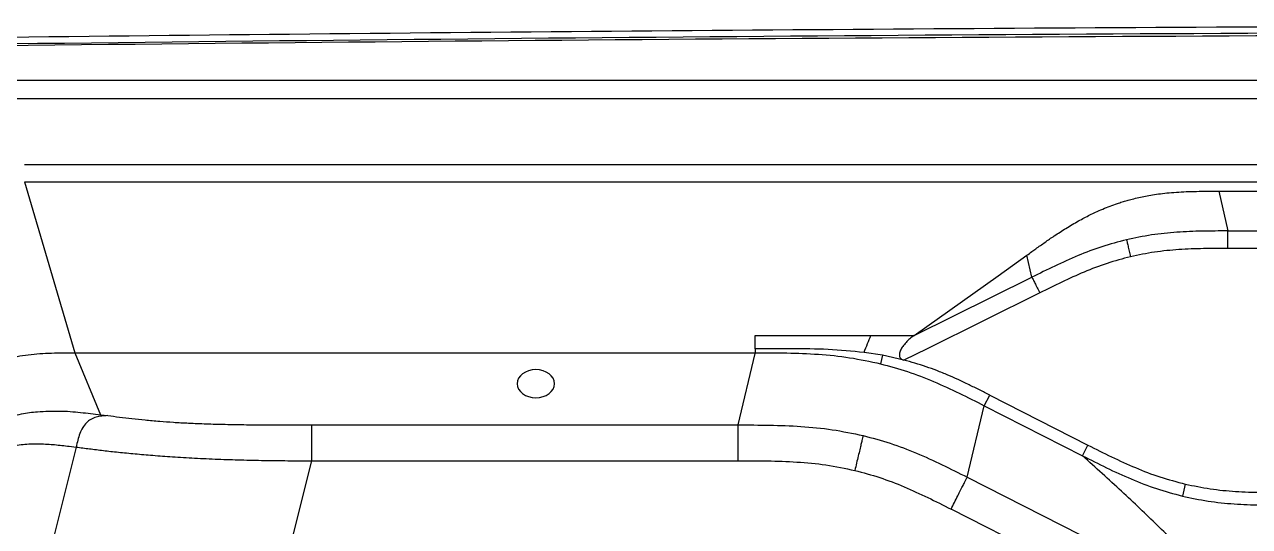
# Model space of a CAD drawing. Header units: inches. Extents: x 2 to 87, y 6 to 129.
# Drawn here: x 14.45 to 30.88, y 80.1 to 86.82 of the extents above; entities that cross this region are included whole.
import ezdxf

# ---------------------------------------------------------------- set-up
doc = ezdxf.new("R2010")
doc.units = ezdxf.units.IN
doc.header["$MEASUREMENT"] = 0
doc.layers.add('1', color=4, linetype='Continuous')

# ---------------------------------------------------------------- blocks, each defined once
blk = doc.blocks.new('2026 STRIDE')
at = {"layer": '1', "color": 3}
for p, q in [((42.218, 64.965), (11.762, 64.961)), ((42.218, 64.718), (11.765, 64.717)), ((12.122, 63.836), (72.314, 63.836)), ((12.122, 63.606), (72.314, 63.606)), ((12.122, 63.606), (12.798, 61.314)), ((28.131, 63.479), (57.248, 63.479)), ((28.131, 63.479), (28.252, 62.946)), ((28.252, 62.946), (57.126, 62.946)), ((25.172, 62.343), (25.557, 62.621)), ((25.625, 62.325), (25.557, 62.621)), ((57.126, 62.712), (28.252, 62.712)), ((24.045, 61.545), (25.172, 62.343)), ((24.045, 61.545), (25.625, 62.325)), ((25.732, 62.116), (24.22, 61.369)), ((21.918, 61.369), (21.918, 61.545)), ((21.918, 61.545), (23.467, 61.545)), ((23.467, 61.545), (24.045, 61.545)), ((12.798, 61.314), (21.918, 61.314)), ((12.798, 61.314), (13.142, 60.485)), ((21.687, 60.347), (21.916, 61.306)), ((21.918, 61.314), (21.916, 61.306)), ((21.918, 61.369), (21.918, 61.314)), ((23.624, 61.28), (23.376, 61.318)), ((23.624, 61.28), (23.596, 61.167)), ((23.908, 61.217), (23.624, 61.28)), ((24.22, 61.369), (23.908, 61.217)), ((24.758, 59.647), (24.987, 60.605)), ((24.987, 60.605), (25.062, 60.746)), ((24.987, 60.605), (26.302, 59.935)), ((25.062, 60.746), (26.377, 60.077)), ((13.142, 60.485), (13.238, 60.473)), ((15.967, 60.347), (21.687, 60.347)), ((12.815, 60.05), (12.29, 57.959)), ((12.721, 60.062), (12.815, 60.05)), ((26.302, 59.935), (26.377, 60.077)), ((15.967, 59.868), (15.695, 58.783)), ((15.967, 59.868), (21.687, 59.868)), ((24.758, 59.647), (28.483, 57.757)), ((27.681, 59.555), (27.642, 59.395)), ((27.919, 57.506), (24.541, 59.219))]:
    blk.add_line(p, q, dxfattribs=at)
at = {"layer": '1', "color": 1, "extrusion": (0, 0, -1)}
blk.add_ellipse((18.976, 60.9), major_axis=(0.25, 0), ratio=0.752466, dxfattribs=at)
at = {"layer": '1'}
for points, knots in [([(42.218, 65.713), (39.318, 65.71), (33.529, 65.705), (24.86, 65.66), (16.224, 65.592), (10.478, 65.522), (7.61, 65.487)], [0, 0, 0, 0, 0.2513861, 0.5018463, 0.7513833, 1, 1, 1, 1]), ([(7.611, 65.406), (11.456, 65.451), (19.146, 65.542), (30.682, 65.617), (38.373, 65.627), (42.218, 65.632)], [0, 0, 0, 0, 0.333333, 0.6666664, 1, 1, 1, 1]), ([(42.218, 65.589), (38.403, 65.585), (30.772, 65.576), (19.326, 65.509), (11.696, 65.427), (7.88, 65.385)], [0, 0, 0, 0, 0.3333336, 0.666667, 1, 1, 1, 1])]:
    blk.add_open_spline(points, degree=3, knots=knots, dxfattribs=at)
at = {"layer": '1', "color": 3}
for points, knots in [([(25.557, 62.621), (25.58, 62.637), (25.62, 62.666), (25.68, 62.71), (25.74, 62.752), (25.8, 62.795), (25.862, 62.838), (25.929, 62.883), (26.002, 62.931), (26.082, 62.982), (26.165, 63.032), (26.247, 63.08), (26.326, 63.122), (26.402, 63.161), (26.484, 63.201), (26.574, 63.24), (26.672, 63.279), (26.759, 63.311), (26.835, 63.335), (26.901, 63.355), (26.975, 63.375), (27.057, 63.395), (27.148, 63.414), (27.246, 63.431), (27.351, 63.446), (27.469, 63.459), (27.595, 63.469), (27.729, 63.475), (27.864, 63.478), (27.999, 63.479), (28.087, 63.479), (28.131, 63.479)], [0, 0, 0, 0, 0.032514, 0.058865, 0.087657, 0.118248, 0.146332, 0.17629, 0.212206, 0.247743, 0.286263, 0.322994, 0.355661, 0.38735, 0.418085, 0.456836, 0.49465, 0.531599, 0.555722, 0.579692, 0.603533, 0.635379, 0.667382, 0.699595, 0.736579, 0.775653, 0.82007, 0.864484, 0.910914, 0.955954, 1, 1, 1, 1]), ([(28.252, 62.946), (28.138, 62.946), (27.91, 62.946), (27.569, 62.932), (27.228, 62.898), (27.005, 62.852), (26.893, 62.828)], [0, 0, 0, 0, 0.250031, 0.500057, 0.750032, 1, 1, 1, 1]), ([(28.252, 62.712), (28.252, 62.738), (28.252, 62.791), (28.252, 62.862), (28.252, 62.918), (28.252, 62.936), (28.252, 62.946)], [0, 0, 0, 0, 0.251563, 0.5, 0.748437, 1, 1, 1, 1]), ([(26.893, 62.828), (26.783, 62.799), (26.562, 62.741), (26.242, 62.619), (25.931, 62.478), (25.727, 62.376), (25.625, 62.325)], [0, 0, 0, 0, 0.249968, 0.499942, 0.749968, 1, 1, 1, 1]), ([(26.893, 62.828), (26.895, 62.819), (26.9, 62.801), (26.913, 62.746), (26.93, 62.679), (26.942, 62.627), (26.948, 62.601)], [0, 0, 0, 0, 0.25155, 0.5, 0.74845, 1, 1, 1, 1]), ([(26.948, 62.601), (26.842, 62.573), (26.631, 62.517), (26.324, 62.399), (26.025, 62.263), (25.83, 62.165), (25.732, 62.116)], [0, 0, 0, 0, 0.249966, 0.499938, 0.749968, 1, 1, 1, 1]), ([(28.252, 62.712), (28.143, 62.712), (27.924, 62.712), (27.596, 62.699), (27.269, 62.668), (27.055, 62.623), (26.948, 62.601)], [0, 0, 0, 0, 0.250032, 0.500061, 0.750034, 1, 1, 1, 1]), ([(25.625, 62.325), (25.629, 62.316), (25.638, 62.3), (25.664, 62.25), (25.696, 62.187), (25.72, 62.14), (25.732, 62.116)], [0, 0, 0, 0, 0.251573, 0.5, 0.748427, 1, 1, 1, 1]), ([(23.376, 61.318), (23.392, 61.359), (23.423, 61.44), (23.452, 61.51), (23.467, 61.545)], [0, 0, 0, 0, 0.503397, 1, 1, 1, 1]), ([(24.045, 61.545), (24.027, 61.531), (23.989, 61.503), (23.939, 61.454), (23.902, 61.41), (23.879, 61.376), (23.865, 61.35), (23.854, 61.325), (23.848, 61.297), (23.848, 61.274), (23.853, 61.256), (23.862, 61.241), (23.88, 61.226), (23.898, 61.22), (23.908, 61.217)], [0, 0, 0, 0, 0.169876, 0.341784, 0.502261, 0.570724, 0.632695, 0.702206, 0.761444, 0.826244, 0.854988, 0.882736, 0.93649, 1, 1, 1, 1]), ([(10.584, 60.375), (10.661, 60.452), (10.814, 60.605), (11.054, 60.819), (11.31, 61.001), (11.583, 61.143), (11.872, 61.24), (12.174, 61.294), (12.484, 61.314), (12.693, 61.314), (12.798, 61.314)], [0, 0, 0, 0, 0.131193, 0.259821, 0.384763, 0.506694, 0.627587, 0.749601, 0.873895, 1, 1, 1, 1]), ([(23.376, 61.318), (23.215, 61.334), (22.893, 61.365), (22.406, 61.369), (22.081, 61.369), (21.918, 61.369)], [0, 0, 0, 0, 0.332241, 0.664948, 1, 1, 1, 1]), ([(21.918, 61.314), (22.059, 61.314), (22.341, 61.315), (22.763, 61.298), (23.184, 61.256), (23.459, 61.197), (23.596, 61.167)], [0, 0, 0, 0, 0.250024, 0.500024, 0.749986, 1, 1, 1, 1]), ([(23.596, 61.167), (23.717, 61.134), (23.959, 61.068), (24.31, 60.932), (24.652, 60.775), (24.875, 60.661), (24.987, 60.605)], [0, 0, 0, 0, 0.250015, 0.49998, 0.749977, 1, 1, 1, 1]), ([(25.062, 60.746), (25.015, 60.77), (24.922, 60.817), (24.781, 60.887), (24.64, 60.954), (24.496, 61.017), (24.353, 61.075), (24.207, 61.128), (24.059, 61.176), (23.958, 61.203), (23.908, 61.217)], [0, 0, 0, 0, 0.124911, 0.249856, 0.379725, 0.499637, 0.626521, 0.749605, 0.875134, 1, 1, 1, 1]), ([(11.859, 60.437), (11.933, 60.459), (12.081, 60.502), (12.224, 60.518), (12.296, 60.525)], [0, 0, 0, 0, 0.4999718, 1, 1, 1, 1]), ([(12.296, 60.525), (12.395, 60.53), (12.594, 60.54), (12.875, 60.517), (13.053, 60.495), (13.142, 60.485)], [0, 0, 0, 0, 0.3332848, 0.6666293, 1, 1, 1, 1]), ([(13.238, 60.473), (13.211, 60.471), (13.159, 60.468), (13.082, 60.454), (13.011, 60.425), (12.949, 60.378), (12.899, 60.312), (12.861, 60.233), (12.835, 60.144), (12.822, 60.082), (12.815, 60.05)], [0, 0, 0, 0, 0.133038, 0.261383, 0.38307, 0.5, 0.61693, 0.738618, 0.866962, 1, 1, 1, 1]), ([(13.238, 60.473), (13.29, 60.466), (13.396, 60.453), (13.56, 60.433), (13.735, 60.414), (13.867, 60.403), (13.934, 60.397)], [0, 0, 0, 0, 0.250042, 0.500072, 0.750063, 1, 1, 1, 1]), ([(13.934, 60.397), (13.994, 60.393), (14.115, 60.383), (14.253, 60.376), (14.322, 60.372)], [0, 0, 0, 0, 0.500032, 1, 1, 1, 1]), ([(14.322, 60.372), (14.4, 60.369), (14.557, 60.362), (14.726, 60.358), (14.811, 60.356)], [0, 0, 0, 0, 0.4999635, 1, 1, 1, 1]), ([(14.811, 60.356), (14.905, 60.354), (15.095, 60.35), (15.385, 60.348), (15.676, 60.347), (15.87, 60.347), (15.967, 60.347)], [0, 0, 0, 0, 0.249931, 0.499922, 0.749952, 1, 1, 1, 1]), ([(15.967, 60.347), (15.967, 60.344), (15.967, 60.338), (15.967, 60.319), (15.967, 60.283), (15.967, 60.228), (15.967, 60.153), (15.967, 60.065), (15.967, 59.968), (15.967, 59.902), (15.967, 59.868)], [0, 0, 0, 0, 0.135228, 0.264507, 0.385309, 0.5, 0.614691, 0.735493, 0.864772, 1, 1, 1, 1]), ([(21.687, 60.347), (21.827, 60.347), (22.108, 60.347), (22.53, 60.331), (22.95, 60.291), (23.225, 60.234), (23.363, 60.205)], [0, 0, 0, 0, 0.250034, 0.500065, 0.750039, 1, 1, 1, 1]), ([(21.687, 59.868), (21.687, 59.902), (21.687, 59.968), (21.687, 60.065), (21.687, 60.153), (21.687, 60.228), (21.687, 60.283), (21.687, 60.319), (21.687, 60.338), (21.687, 60.344), (21.687, 60.347)], [0, 0, 0, 0, 0.135228, 0.264507, 0.385309, 0.5, 0.614691, 0.735493, 0.864772, 1, 1, 1, 1]), ([(23.363, 60.205), (23.362, 60.202), (23.361, 60.196), (23.356, 60.177), (23.348, 60.143), (23.335, 60.088), (23.318, 60.016), (23.297, 59.93), (23.275, 59.836), (23.259, 59.771), (23.251, 59.738)], [0, 0, 0, 0, 0.135193, 0.264458, 0.385274, 0.5, 0.614726, 0.735542, 0.864807, 1, 1, 1, 1]), ([(23.363, 60.205), (23.484, 60.173), (23.727, 60.108), (24.079, 59.973), (24.422, 59.817), (24.646, 59.703), (24.758, 59.647)], [0, 0, 0, 0, 0.249972, 0.499945, 0.749968, 1, 1, 1, 1]), ([(11.923, 60.063), (11.991, 60.073), (12.129, 60.095), (12.329, 60.096), (12.527, 60.085), (12.656, 60.07), (12.721, 60.062)], [0, 0, 0, 0, 0.24996, 0.499961, 0.749972, 1, 1, 1, 1]), ([(12.815, 60.05), (12.874, 60.043), (12.992, 60.028), (13.178, 60.005), (13.377, 59.982), (13.528, 59.968), (13.604, 59.961)], [0, 0, 0, 0, 0.250042, 0.500074, 0.750057, 1, 1, 1, 1]), ([(13.604, 59.961), (13.682, 59.954), (13.838, 59.94), (14.016, 59.927), (14.104, 59.921)], [0, 0, 0, 0, 0.500023, 1, 1, 1, 1]), ([(26.302, 59.935), (26.41, 59.881), (26.625, 59.771), (26.954, 59.62), (27.292, 59.488), (27.525, 59.426), (27.642, 59.395)], [0, 0, 0, 0, 0.250033, 0.50006, 0.750034, 1, 1, 1, 1]), ([(28.479, 57.762), (28.367, 57.891), (28.144, 58.148), (27.751, 58.563), (27.315, 58.998), (26.836, 59.454), (26.48, 59.775), (26.302, 59.935)], [0, 0, 0, 0, 0.2, 0.4, 0.6, 0.8, 1, 1, 1, 1]), ([(26.377, 60.077), (26.481, 60.024), (26.691, 59.918), (27.011, 59.772), (27.34, 59.645), (27.567, 59.585), (27.681, 59.555)], [0, 0, 0, 0, 0.250033, 0.500061, 0.750034, 1, 1, 1, 1]), ([(14.104, 59.921), (14.203, 59.915), (14.399, 59.902), (14.61, 59.894), (14.716, 59.889)], [0, 0, 0, 0, 0.499964, 1, 1, 1, 1]), ([(14.716, 59.889), (14.819, 59.885), (15.024, 59.878), (15.338, 59.872), (15.653, 59.868), (15.863, 59.868), (15.967, 59.868)], [0, 0, 0, 0, 0.249949, 0.499937, 0.749962, 1, 1, 1, 1]), ([(21.687, 59.868), (21.818, 59.868), (22.08, 59.868), (22.473, 59.854), (22.866, 59.819), (23.123, 59.765), (23.251, 59.738)], [0, 0, 0, 0, 0.250034, 0.50007, 0.750044, 1, 1, 1, 1]), ([(23.251, 59.738), (23.363, 59.708), (23.588, 59.648), (23.914, 59.522), (24.23, 59.377), (24.438, 59.272), (24.541, 59.219)], [0, 0, 0, 0, 0.24997, 0.499939, 0.749968, 1, 1, 1, 1]), ([(24.541, 59.219), (24.557, 59.25), (24.587, 59.309), (24.63, 59.395), (24.67, 59.474), (24.704, 59.54), (24.729, 59.59), (24.745, 59.622), (24.754, 59.639), (24.757, 59.644), (24.758, 59.647)], [0, 0, 0, 0, 0.135228, 0.264507, 0.385309, 0.5, 0.614691, 0.735493, 0.864772, 1, 1, 1, 1]), ([(27.681, 59.555), (27.792, 59.532), (28.015, 59.486), (28.356, 59.454), (28.697, 59.442), (28.925, 59.442), (29.039, 59.442)], [0, 0, 0, 0, 0.249968, 0.49994, 0.749968, 1, 1, 1, 1]), ([(27.642, 59.395), (27.756, 59.37), (27.986, 59.322), (28.336, 59.286), (28.687, 59.272), (28.922, 59.272), (29.039, 59.272)], [0, 0, 0, 0, 0.249969, 0.499942, 0.749968, 1, 1, 1, 1])]:
    blk.add_open_spline(points, degree=3, knots=knots, dxfattribs=at)

msp = doc.modelspace()

# ---------------------------------------------------------------- block references
msp.add_blockref('2026 STRIDE', (2.333, 21.11))

doc.saveas('drawing.dxf')
